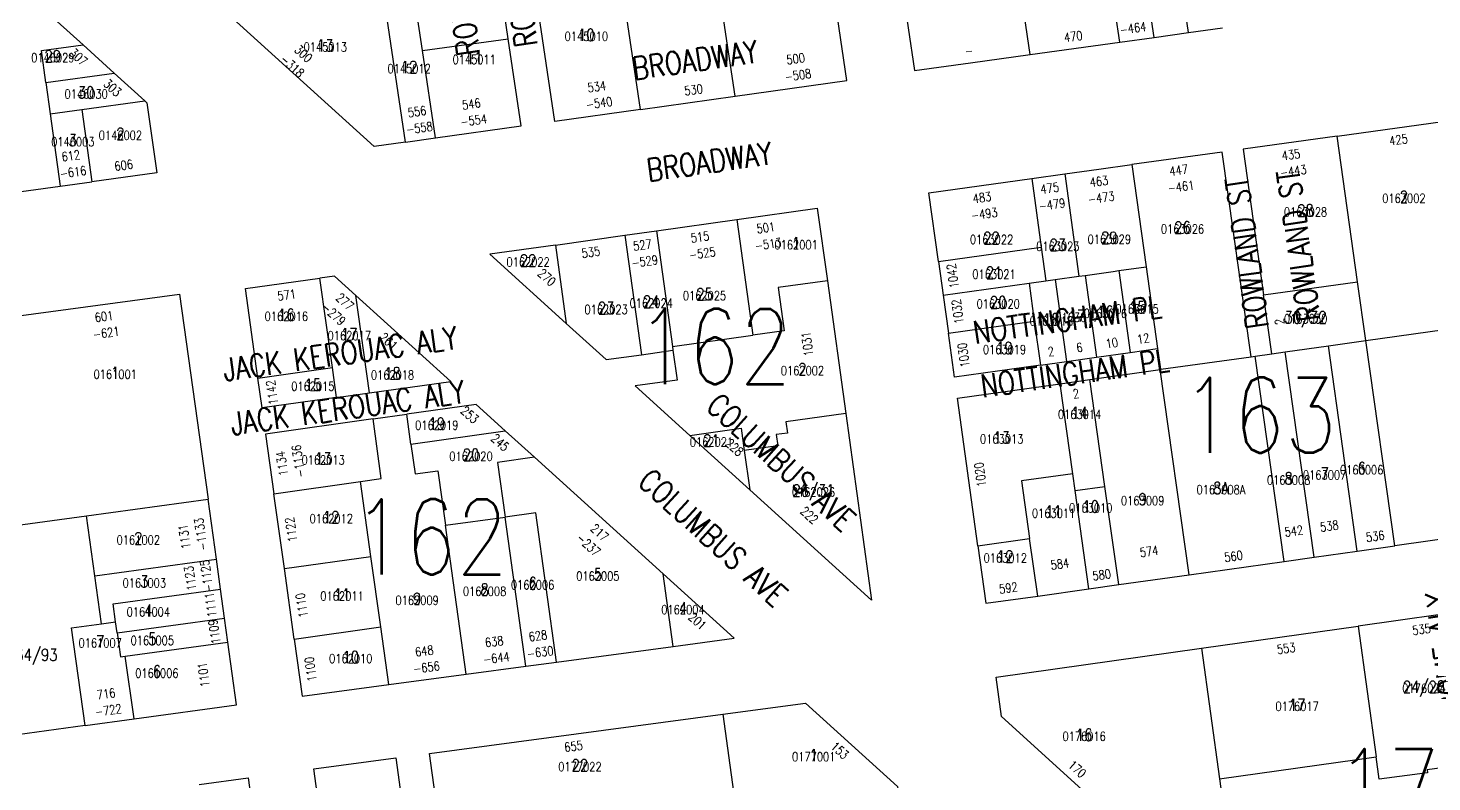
# Model space of a CAD drawing. Header units: feet. Extents: x 6006802 to 6013716, y 2117102 to 2120191.
# Drawn here: x 6010589 to 6011521, y 2118215 to 2118716 of the extents above; entities that cross this region are included whole.
import ezdxf
from ezdxf.enums import TextEntityAlignment as Align

# ---------------------------------------------------------------- set-up
doc = ezdxf.new("R2010")
doc.units = ezdxf.units.FT
doc.header["$LTSCALE"] = 100
doc.header["$MEASUREMENT"] = 0
for name, color, linetype in [('ADDRESS', 1, 'CONTINUOUS'), ('BLKLOT', 2, 'CONTINUOUS'), ('BLOCK_NUMBERS', 3, 'CONTINUOUS'), ('LOT_LINES', 4, 'CONTINUOUS'), ('LOT_NUMBERS', 7, 'CONTINUOUS'), ('ROW', 6, 'CONTINUOUS'), ('ST_NAME_IN_BLK', 7, 'CONTINUOUS'), ('ST_NAME_IN_ST', 6, 'CONTINUOUS')]:
    doc.layers.add(name, color=color, linetype=linetype)
doc.styles.add('ADDTXT', font='ROMANS.shx', dxfattribs={"width": 0.8, "height": 6})
doc.styles.add('BLKLOT', font='ROMANS.shx', dxfattribs={"width": 0.8, "height": 6})
doc.styles.add('BLOCK_NO', font='ROMANS.shx', dxfattribs={"width": 0.8, "height": 50})
doc.styles.add('LOT_NO', font='ROMANS.shx', dxfattribs={"width": 0.8, "height": 8})
doc.styles.add('SI', font='ROMANS.shx', dxfattribs={"width": 0.8, "height": 15})

msp = doc.modelspace()

# ---------------------------------------------------------------- linework, layer by layer
at = {"layer": 'LOT_LINES'}
for points in [[(6010839.23, 2118639.86), (6010818.85, 2118776.97)], [(6011253.97, 2118697.95), (6011242.57, 2118774.61)], [(6011358.96, 2118712.52), (6011350.14, 2118771.87)], [(6011313.4, 2118706.2), (6011304.87, 2118763.57)], [(6011336.18, 2118709.36), (6011327.66, 2118766.73)], [(6010995.23, 2118661.58), (6010981.55, 2118753.66)], [(6010850.42, 2118700.59), (6010844.54, 2118740.16)], [(6011057.97, 2118670.37), (6011048.56, 2118733.7)], [(6010850.42, 2118700.59), (6010907.38, 2118708.51)], [(6010600.29, 2118679.52), (6010597.38, 2118700.62), (6010625.02, 2118704.38)], [(6010859.04, 2118642.64), (6010850.42, 2118700.59)], [(6010600.29, 2118679.52), (6010645.63, 2118685.68)], [(6010600.29, 2118679.52), (6010603.15, 2118658.72)], [(6010603.15, 2118658.72), (6010624.16, 2118661.57)], [(6010624.16, 2118661.57), (6010665.95, 2118667.25)], [(6010624.16, 2118661.57), (6010630.78, 2118613.52)], [(6010603.15, 2118658.72), (6010609.77, 2118610.67)], [(6011471.32, 2118547.19), (6011457.73, 2118643.84)], [(6011321.52, 2118624.94), (6011330.92, 2118557.12)], [(6011254.96, 2118615.71), (6011261.27, 2118570.15)], [(6011276.85, 2118618.75), (6011286.26, 2118550.83)], [(6011059.12, 2118588.4), (6011069.77, 2118511.63)], [(6010984.85, 2118577.98), (6010995.84, 2118498.74)], [(6011005.73, 2118580.91), (6011016.37, 2118504.15)], [(6010938.7, 2118571.51), (6010945.92, 2118519.44)], [(6011193.03, 2118560.68), (6011261.27, 2118570.15)], [(6011261.27, 2118570.15), (6011264.38, 2118547.75)], [(6010790.61, 2118490.16), (6010782.33, 2118549.59)], [(6011264.38, 2118547.75), (6011270.62, 2118548.63)], [(6011270.62, 2118548.63), (6011286.26, 2118550.83)], [(6011270.62, 2118548.63), (6011278.16, 2118494.25)], [(6011286.26, 2118550.83), (6011290.42, 2118551.41)], [(6011290.42, 2118551.41), (6011309.04, 2118554.04), (6011312.8, 2118554.57)], [(6011290.42, 2118551.41), (6011297.96, 2118497.03)], [(6011312.8, 2118554.57), (6011330.92, 2118557.12)], [(6011312.8, 2118554.57), (6011320.34, 2118500.19)], [(6011330.92, 2118557.12), (6011330.94, 2118556.98), (6011338.46, 2118502.74)], [(6011119.26, 2118547.85), (6011086.68, 2118543.29), (6011090.66, 2118514.56), (6011069.77, 2118511.63)], [(6011196.15, 2118538.14), (6011253.19, 2118546.17)], [(6011253.19, 2118546.17), (6011264.38, 2118547.75)], [(6011253.19, 2118546.17), (6011256.68, 2118521.01)], [(6011408.92, 2118538.53), (6011471.32, 2118547.19)], [(6011476.83, 2118508.07), (6011471.32, 2118547.19)], [(6010815.16, 2118473.41), (6010806.15, 2118538.1)], [(6011199.64, 2118512.98), (6011256.68, 2118521.01)], [(6011256.68, 2118521.01), (6011260.73, 2118491.79)], [(6011476.83, 2118508.07), (6011612.99, 2118527.21)], [(6011016.37, 2118504.15), (6011069.77, 2118511.63)], [(6011016.37, 2118504.15), (6011016.72, 2118501.67)], [(6011423.25, 2118500.53), (6011451.97, 2118504.57)], [(6011451.97, 2118504.57), (6011476.83, 2118508.07)], [(6011471.11, 2118368.42), (6011451.97, 2118504.57)], [(6011495.97, 2118371.92), (6011476.83, 2118508.07)], [(6011340.65, 2118489.03), (6011400.58, 2118497.34)], [(6011422.49, 2118361.57), (6011403.35, 2118497.73)], [(6011414.44, 2118499.3), (6011423.25, 2118500.53)], [(6011442.4, 2118364.38), (6011423.25, 2118500.53)], [(6010741.1, 2118483.22), (6010790.61, 2118490.16)], [(6010793.37, 2118470.36), (6010790.61, 2118490.16)], [(6011359.42, 2118352.69), (6011340.27, 2118488.85)], [(6011282.23, 2118419.7), (6011273.83, 2118479.5)], [(6011303.61, 2118411.29), (6011293.63, 2118482.29)], [(6010809.23, 2118414.52), (6010823.09, 2118416.46), (6010817.57, 2118456.08)], [(6010842.71, 2118439.41), (6010839.95, 2118459.22)], [(6011131.48, 2118459.7), (6011091.77, 2118454.13), (6011092.8, 2118446.7), (6011085.37, 2118445.66), (6011086.4, 2118438.23), (6011064.12, 2118435.11)], [(6010842.71, 2118439.41), (6010905.41, 2118448.2)], [(6011027.92, 2118445.18), (6011062.06, 2118449.97), (6011064.12, 2118435.11)], [(6010842.71, 2118439.41), (6010845.47, 2118419.6), (6010860.63, 2118421.68), (6010865.65, 2118385.66)], [(6010924.72, 2118430.71), (6010900.24, 2118427.28), (6010905.29, 2118390.97)], [(6011064.12, 2118435.11), (6011067.73, 2118409.12)], [(6011282.23, 2118419.7), (6011248.17, 2118414.9), (6011253.54, 2118376.68)], [(6011283.81, 2118408.51), (6011282.23, 2118419.7)], [(6010751.79, 2118406.46), (6010809.23, 2118414.52)], [(6010816.15, 2118364.8), (6010809.23, 2118414.52)], [(6011283.81, 2118408.51), (6011303.61, 2118411.29)], [(6011292.97, 2118343.34), (6011283.81, 2118408.51)], [(6011312.78, 2118346.13), (6011303.61, 2118411.29)], [(6010627.27, 2118391.86), (6010708.03, 2118402.84)], [(6010572.06, 2118384.36), (6010627.27, 2118391.86)], [(6010632.85, 2118351.85), (6010627.27, 2118391.86)], [(6010865.65, 2118385.66), (6010905.29, 2118390.97)], [(6010939.41, 2118294.65), (6010925.61, 2118393.69), (6010905.29, 2118390.97)], [(6010919.09, 2118291.93), (6010905.29, 2118390.97)], [(6010879.45, 2118286.61), (6010865.65, 2118385.66)], [(6011219.21, 2118371.84), (6011253.54, 2118376.68)], [(6011258.91, 2118338.54), (6011253.54, 2118376.68)], [(6010632.85, 2118351.85), (6010713.58, 2118362.99)], [(6010758.72, 2118356.74), (6010816.15, 2118364.8)], [(6010822.67, 2118318.05), (6010816.15, 2118364.8)], [(6011016.92, 2118305.03), (6011010.2, 2118353.29)], [(6010637.26, 2118320.16), (6010632.85, 2118351.85)], [(6010646.67, 2118321.46), (6010645.02, 2118333.34), (6010716.34, 2118343.18)], [(6010626.49, 2118252.55), (6010617.45, 2118317.43), (6010637.26, 2118320.16)], [(6010637.26, 2118320.16), (6010646.67, 2118321.46)], [(6010647.71, 2118314.03), (6010646.67, 2118321.46)], [(6010647.71, 2118314.03), (6010719.03, 2118323.87)], [(6010765.23, 2118309.99), (6010822.67, 2118318.05)], [(6010828, 2118279.72), (6010822.67, 2118318.05)], [(6011471.74, 2118318.56), (6011483.62, 2118231.87)], [(6010647.71, 2118314.03), (6010649.91, 2118298.18), (6010653.08, 2118298.62)], [(6010653.08, 2118298.62), (6010721.24, 2118308.02)], [(6010658.88, 2118257.02), (6010653.08, 2118298.62)], [(6011367.76, 2118303.92), (6011379.64, 2118217.23)], [(6011049.76, 2118260.15), (6011068.62, 2118123.26)], [(6011379.64, 2118217.23), (6011483.62, 2118231.87)], [(6011543.36, 2118226.78), (6011517.63, 2118223.26), (6011517.87, 2118221.28), (6011485.67, 2118216.88), (6011483.62, 2118231.87)], [(6011379.64, 2118217.23), (6011386.43, 2118167.69)]]:
    msp.add_lwpolyline(points, dxfattribs=at)
at = {"layer": 'ROW'}
for points in [[(6010995.23, 2118661.58), (6010938.29, 2118653.59), (6010917.9, 2118790.75)], [(6011242.57, 2118774.61), (6011225.73, 2118772.28), (6011165.8, 2118763.97), (6011168.74, 2118744.18), (6011177.2, 2118687.3), (6011214.34, 2118692.46), (6011253.97, 2118697.95)], [(6010839.23, 2118639.86), (6010818.41, 2118636.95), (6010705.75, 2118739.15), (6010702.84, 2118760.84)], [(6010579.84, 2118745.37), (6010625.02, 2118704.38)], [(6010907.38, 2118708.51), (6010901.5, 2118748.08)], [(6011057.97, 2118670.37), (6011132.25, 2118680.79), (6011122.85, 2118744.03)], [(6010859.04, 2118642.64), (6010915.98, 2118650.63), (6010907.38, 2118708.51)], [(6011313.4, 2118706.2), (6011336.18, 2118709.36)], [(6011336.18, 2118709.36), (6011358.96, 2118712.52)], [(6011358.96, 2118712.52), (6011381.75, 2118715.68)], [(6010625.02, 2118704.38), (6010645.63, 2118685.68)], [(6011253.97, 2118697.95), (6011313.4, 2118706.2)], [(6010645.63, 2118685.68), (6010665.95, 2118667.25)], [(6010995.23, 2118661.58), (6011057.97, 2118670.37)], [(6010665.95, 2118667.25), (6010667.39, 2118665.94), (6010674.07, 2118619.41), (6010630.78, 2118613.52)], [(6011457.73, 2118643.84), (6011535.99, 2118654.69)], [(6010839.23, 2118639.86), (6010859.04, 2118642.64)], [(6011457.73, 2118643.84), (6011395.33, 2118635.18), (6011408.92, 2118538.53)], [(6011400.58, 2118497.34), (6011381.47, 2118633.26), (6011321.52, 2118624.94)], [(6011276.85, 2118618.75), (6011299.63, 2118621.91), (6011321.52, 2118624.94)], [(6010609.77, 2118610.67), (6010630.78, 2118613.52)], [(6011193.03, 2118560.68), (6011186.71, 2118606.24), (6011254.96, 2118615.71)], [(6011254.96, 2118615.71), (6011276.85, 2118618.75)], [(6010541.6, 2118601.41), (6010609.77, 2118610.67)], [(6011059.12, 2118588.4), (6011112.6, 2118595.9), (6011119.26, 2118547.85)], [(6011005.73, 2118580.91), (6011059.12, 2118588.4)], [(6010938.7, 2118571.51), (6010984.85, 2118577.98)], [(6010984.85, 2118577.98), (6011005.73, 2118580.91)], [(6010938.7, 2118571.51), (6010895.17, 2118565.41), (6010945.92, 2118519.44)], [(6011193.03, 2118560.68), (6011196.15, 2118538.14)], [(6010741.1, 2118483.22), (6010732.82, 2118542.65), (6010782.33, 2118549.59)], [(6010806.15, 2118538.1), (6010791.97, 2118550.94), (6010782.33, 2118549.59)], [(6010572.35, 2118523.17), (6010689.06, 2118539.02), (6010708.03, 2118402.84)], [(6011119.26, 2118547.85), (6011131.48, 2118459.7)], [(6010815.16, 2118473.41), (6010869.2, 2118480.99), (6010806.15, 2118538.1)], [(6011196.15, 2118538.14), (6011199.64, 2118512.98)], [(6011414.44, 2118499.3), (6011408.92, 2118538.53)], [(6011612.99, 2118527.21), (6011632.13, 2118391.09), (6011495.97, 2118371.92)], [(6010945.92, 2118519.44), (6010972.4, 2118495.46), (6010995.84, 2118498.74)], [(6011260.73, 2118491.79), (6011203.69, 2118483.76), (6011199.64, 2118512.98)], [(6011016.72, 2118501.67), (6011019.46, 2118481.86), (6010991.71, 2118477.97), (6011027.92, 2118445.18)], [(6010995.84, 2118498.74), (6011016.72, 2118501.67)], [(6011320.34, 2118500.19), (6011338.46, 2118502.74)], [(6011340.65, 2118489.03), (6011338.72, 2118502.77), (6011338.46, 2118502.74)], [(6011260.73, 2118491.79), (6011278.16, 2118494.25)], [(6011278.16, 2118494.25), (6011297.96, 2118497.03)], [(6011297.96, 2118497.03), (6011320.34, 2118500.19)], [(6011400.58, 2118497.34), (6011403.35, 2118497.73)], [(6011403.35, 2118497.73), (6011414.44, 2118499.3)], [(6010793.37, 2118470.36), (6010743.86, 2118463.41), (6010741.1, 2118483.22)], [(6011293.63, 2118482.29), (6011340.27, 2118488.85)], [(6011340.27, 2118488.85), (6011340.67, 2118488.91), (6011340.65, 2118489.03)], [(6011219.21, 2118371.84), (6011205.62, 2118469.89), (6011273.83, 2118479.5)], [(6011273.83, 2118479.5), (6011293.63, 2118482.29)], [(6010793.37, 2118470.36), (6010815.16, 2118473.41)], [(6010905.41, 2118448.2), (6010886.1, 2118465.69), (6010839.95, 2118459.22)], [(6010817.57, 2118456.08), (6010746.27, 2118446.08), (6010751.79, 2118406.46)], [(6010817.57, 2118456.08), (6010839.95, 2118459.22)], [(6011131.48, 2118459.7), (6011148.66, 2118335.82), (6011067.73, 2118409.12)], [(6010924.72, 2118430.71), (6010905.41, 2118448.2)], [(6011067.73, 2118409.12), (6011027.92, 2118445.18)], [(6011010.2, 2118353.29), (6010924.72, 2118430.71)], [(6010713.58, 2118362.99), (6010708.03, 2118402.84)], [(6010758.72, 2118356.74), (6010751.79, 2118406.46)], [(6011219.21, 2118371.84), (6011224.5, 2118333.7), (6011258.91, 2118338.54)], [(6011471.11, 2118368.42), (6011495.97, 2118371.92)], [(6010716.34, 2118343.18), (6010713.58, 2118362.99)], [(6011422.49, 2118361.57), (6011442.4, 2118364.38)], [(6011442.4, 2118364.38), (6011471.11, 2118368.42)], [(6010765.23, 2118309.99), (6010758.72, 2118356.74)], [(6011016.92, 2118305.03), (6011057.48, 2118310.47), (6011010.2, 2118353.29)], [(6011312.78, 2118346.13), (6011359.42, 2118352.69)], [(6011359.42, 2118352.69), (6011422.49, 2118361.57)], [(6010719.03, 2118323.87), (6010716.34, 2118343.18)], [(6011258.91, 2118338.54), (6011292.97, 2118343.34)], [(6011292.97, 2118343.34), (6011312.78, 2118346.13)], [(6010626.49, 2118252.55), (6010523.55, 2118238.35), (6010509.84, 2118333.93), (6010506.52, 2118333.49)], [(6011562.17, 2118262.62), (6011552.93, 2118329.99), (6011471.74, 2118318.56)], [(6010721.24, 2118308.02), (6010719.03, 2118323.87)], [(6011367.76, 2118303.92), (6011471.74, 2118318.56)], [(6010658.88, 2118257.02), (6010727.03, 2118266.42), (6010721.24, 2118308.02)], [(6010765.23, 2118309.99), (6010770.52, 2118272.02), (6010828, 2118279.72)], [(6010939.41, 2118294.65), (6011016.92, 2118305.03)], [(6011341.74, 2118161.4), (6011234.9, 2118258.55), (6011231.28, 2118284.7), (6011367.76, 2118303.92)], [(6010879.45, 2118286.61), (6010919.09, 2118291.93)], [(6010919.09, 2118291.93), (6010939.41, 2118294.65)], [(6010828, 2118279.72), (6010879.45, 2118286.61)], [(6010873.86, 2118097.88), (6010855.1, 2118234.07), (6011049.76, 2118260.15)], [(6011049.76, 2118260.15), (6011104.77, 2118267.52), (6011165.77, 2118212.21), (6011176.06, 2118137.82)], [(6010626.49, 2118252.55), (6010658.88, 2118257.02)], [(6010786.29, 2118165.65), (6010778.28, 2118223.77), (6010832.8, 2118231.08), (6010840.79, 2118173.03)], [(6010702.05, 2118213.43), (6010734.74, 2118217.94), (6010744.91, 2118144.13)]]:
    msp.add_lwpolyline(points, dxfattribs=at)

# ---------------------------------------------------------------- texts
at = {"layer": 'ADDRESS', "style": 'ADDTXT', "width": 0.8}
for s, rotation, p in [('-464', 7.89772, (6011322.62, 2118712.53)), ('470', 7.89772, (6011282.91, 2118707.02)), ('307', 317.78558, (6010619.97, 2118694.1)), ('300', 317.78558, (6010769.36, 2118696.3)), ('500', 7.98111, (6011098.62, 2118692.23)), ('-', 7.89772, (6011213.66, 2118697.41)), ('-318', 317.78558, (6010761.97, 2118688.15)), ('-508', 7.98111, (6011100.15, 2118681.33)), ('303', 317.78558, (6010642.56, 2118673.62)), ('534', 7.98111, (6010966.57, 2118673.71)), ('-540', 7.98111, (6010968.1, 2118662.82)), ('530', 7.98111, (6011030.8, 2118671.61)), ('556', 7.98111, (6010847.23, 2118657.14)), ('546', 7.98111, (6010883.29, 2118662.2)), ('-558', 7.98111, (6010848.76, 2118646.25)), ('-554', 7.98111, (6010884.82, 2118651.31)), ('425', 7.89772, (6011498.91, 2118638.44)), ('612', 7.73601, (6010617.32, 2118627.84)), ('435', 7.89772, (6011427.53, 2118628.54)), ('-616', 7.73601, (6010618.8, 2118616.94)), ('606', 7.73601, (6010652.42, 2118621.51)), ('447', 7.89772, (6011352.95, 2118618.2)), ('-443', 7.89772, (6011429.04, 2118617.65)), ('463', 7.89772, (6011300, 2118610.85)), ('-461', 7.89772, (6011354.46, 2118607.3)), ('483', 7.89772, (6011222.36, 2118600.08)), ('475', 7.89772, (6011267.34, 2118606.32)), ('-473', 7.89772, (6011301.51, 2118599.96)), ('-493', 7.89772, (6011223.87, 2118589.19)), ('-479', 7.89772, (6011268.85, 2118595.43)), ('501', 7.98111, (6011078.82, 2118580.05)), ('515', 7.98111, (6011035.14, 2118573.93)), ('-513', 7.98111, (6011080.34, 2118569.16)), ('535', 7.98111, (6010962.64, 2118563.76)), ('527', 7.98111, (6010996.86, 2118568.56)), ('-525', 7.98111, (6011036.66, 2118563.03)), ('-529', 7.98111, (6010998.39, 2118557.67)), ('1042', 97.89411, (6011205.42, 2118551.43)), ('270', 317.83288, (6010930.95, 2118547.84)), ('571', 7.98111, (6010760.63, 2118535.44)), ('277', 317.83288, (6010796.89, 2118531.65)), ('-279', 317.83288, (6010789.5, 2118523.49)), ('1032', 97.89411, (6011208.69, 2118527.78)), ('601', 7.73601, (6010639.31, 2118521.16)), ('2', 98.00363, (6011422.49, 2118521.02)), ('-621', 7.73601, (6010640.79, 2118510.26)), ('261', 317.83288, (6010825.88, 2118505.39)), ('1031', 97.89411, (6011108.87, 2118506.26)), ('12', 8.01421, (6011329.39, 2118506.51)), ('1030', 97.89411, (6011212.71, 2118498.85)), ('2', 8.01421, (6011268.12, 2118497.88)), ('6', 8.01421, (6011287.07, 2118500.55)), ('10', 8.01421, (6011308.56, 2118503.58)), ('1142', 97.93066, (6010753.47, 2118474.12)), ('2', 8.01421, (6011284.77, 2118469.93)), ('253', 317.83288, (6010879.76, 2118456.58)), ('245', 317.83288, (6010900.02, 2118438.24)), ('-1136', 97.93066, (6010770.94, 2118428.43)), ('228', 317.83288, (6011055.58, 2118434.96)), ('1134', 97.93066, (6010760.05, 2118426.91)), ('1020', 97.89411, (6011223.71, 2118419.5)), ('-1133', 97.93066, (6010706.18, 2118379.91)), ('1122', 97.93066, (6010766.15, 2118383.09)), ('222', 317.83288, (6011105.3, 2118389.94)), ('1131', 97.93066, (6010695.28, 2118378.39)), ('217', 317.83288, (6010966.01, 2118378.47)), ('542', 8.01421, (6011429.42, 2118378.71)), ('538', 8.01421, (6011452.98, 2118382.02)), ('536', 8.01421, (6011483.45, 2118375.21)), ('-237', 317.83288, (6010958.62, 2118370.32)), ('574', 8.01421, (6011333.27, 2118365.17)), ('-1125', 97.93066, (6010710.04, 2118352.21)), ('584', 8.01421, (6011274.07, 2118356.83)), ('560', 8.01421, (6011389.38, 2118361.96)), ('1123', 97.93066, (6010699.14, 2118350.69)), ('580', 8.01421, (6011301.81, 2118349.63)), ('592', 8.01421, (6011239.88, 2118340.91)), ('1111', 97.93066, (6010712.69, 2118333.15)), ('1110', 97.93066, (6010773.16, 2118332.77)), ('201', 317.83288, (6011030.99, 2118319.62)), ('1109', 97.93066, (6010715.18, 2118315.27)), ('628', 7.63061, (6010927.48, 2118309.19)), ('535', 8.01421, (6011514.17, 2118313.42)), ('638', 7.63061, (6010898.43, 2118305.3)), ('553', 8.01421, (6011424.3, 2118300.77)), ('1100', 97.93066, (6010779.07, 2118290.37)), ('648', 7.63061, (6010852.01, 2118299.08)), ('-644', 7.63061, (6010899.89, 2118294.4)), ('-630', 7.63061, (6010928.94, 2118298.29)), ('1101', 97.93066, (6010708.05, 2118286.71)), ('-656', 7.63061, (6010853.47, 2118288.18)), ('716', 7.85322, (6010640.73, 2118270.67)), ('-722', 7.85322, (6010642.23, 2118259.77)), ('655', 7.63061, (6010951.09, 2118235.83)), ('153', 317.80046, (6011125.54, 2118233.84)), ('170', 317.72036, (6011283.11, 2118221.47))]:
    msp.add_text(s, height=6, rotation=rotation, dxfattribs=at).set_placement(p, align=Align.CENTER)
at = {"layer": 'BLKLOT', "style": 'BLKLOT', "width": 0.8}
for s, p in [('0145010', (6010959.22, 2118707.02)), ('0146029', (6010604.95, 2118692.84)), ('0145013', (6010785.85, 2118700)), ('0145011', (6010884.74, 2118691.69)), ('0145012', (6010841.57, 2118685.63)), ('0146030', (6010627.07, 2118668.76)), ('0146003', (6010618.22, 2118637.05)), ('0146002', (6010649.83, 2118641.34)), ('0163002', (6011502.1, 2118599.51)), ('0163028', (6011436.75, 2118590.45)), ('0163022', (6011228.3, 2118572.21)), ('0163029', (6011306.5, 2118572.38)), ('0163026', (6011355.06, 2118579.12)), ('0162001', (6011098.51, 2118568.68)), ('0163023', (6011272.29, 2118567.63)), ('0162022', (6010920.55, 2118557.26)), ('0163021', (6011229.95, 2118549.2)), ('0162025', (6011037.66, 2118534.9)), ('0162023', (6010972.34, 2118525.74)), ('0162024', (6011002.29, 2118529.94)), ('0163020', (6011232.69, 2118529.48)), ('0163015', (6011324.91, 2118526.07)), ('0162016', (6010760, 2118521.21)), ('0163018', (6011267.94, 2118518.05)), ('0163017', (6011285.06, 2118520.46)), ('0163016', (6011303.85, 2118523.11)), ('0163030', (6011436.84, 2118519.55)), ('0162017', (6010801.79, 2118508.32)), ('0163019', (6011236.89, 2118499.17)), ('0161001', (6010646.41, 2118482.77)), ('0162018', (6010830.52, 2118482.29)), ('0162002', (6011102.71, 2118485.16)), ('0162015', (6010777.61, 2118474.8)), ('0162019', (6010859.9, 2118448.94)), ('0163014', (6011286.75, 2118456.07)), ('0163013', (6011235.03, 2118439.79)), ('0162021', (6011042.28, 2118437.76)), ('0162013', (6010784.44, 2118425.79)), ('0162020', (6010882.67, 2118428.32)), ('0163008', (6011425.55, 2118412.5)), ('0163007', (6011449.46, 2118415.86)), ('0163006', (6011474.06, 2118419.33)), ('0162026', (6011110.05, 2118404.51)), ('0163008A', (6011380.59, 2118406.17)), ('0163010', (6011294.15, 2118394)), ('0163009', (6011328.63, 2118398.85)), ('0162012', (6010789.85, 2118386.91)), ('0163011', (6011269.5, 2118390.53)), ('0161002', (6010661.73, 2118372.79)), ('0163012', (6011237.4, 2118360.76)), ('0162005', (6010966.86, 2118348.77)), ('0161003', (6010665.71, 2118344.24)), ('0162008', (6010891.67, 2118338.7)), ('0162006', (6010923.55, 2118342.97)), ('0162011', (6010797.01, 2118335.49)), ('0162009', (6010846.85, 2118332.69)), ('0161004', (6010668.39, 2118325.01)), ('0162004', (6011023.4, 2118326.49)), ('0161007', (6010636.37, 2118304.39)), ('0161005', (6010671.03, 2118306.03)), ('0162010', (6010802.79, 2118294.05)), ('0161006', (6010674.05, 2118284.35)), ('0176024', (6011515.44, 2118274.22)), ('0176017', (6011431.18, 2118262.36)), ('0176016', (6011289.77, 2118242.45)), ('0177001', (6011110.22, 2118228.83)), ('0177022', (6010954.98, 2118222.22))]:
    msp.add_text(s, height=6, dxfattribs=at).set_placement(p, align=Align.CENTER)
at = {"layer": 'BLOCK_NUMBERS', "style": 'BLOCK_NO', "width": 0.8}
for s, p in [('162', (6011043.82, 2118479.14)), ('163', (6011405.91, 2118433.57)), ('162', (6010855.74, 2118352.77)), ('176', (6011508.59, 2118187.05))]:
    msp.add_text(s, height=50, dxfattribs=at).set_placement(p, align=Align.CENTER)
at = {"layer": 'LOT_NUMBERS', "style": 'LOT_NO', "width": 0.8}
for s, p in [('13', (6010785.85, 2118700)), ('10', (6010959.22, 2118707.02)), ('29', (6010604.95, 2118692.84)), ('11', (6010884.74, 2118691.69)), ('12', (6010841.57, 2118685.63)), ('30', (6010627.07, 2118668.76)), ('3', (6010618.22, 2118637.05)), ('2', (6010649.83, 2118641.34)), ('2', (6011502.1, 2118599.51)), ('28', (6011436.75, 2118590.45)), ('26', (6011355.06, 2118579.12)), ('1', (6011098.51, 2118568.68)), ('22', (6011228.3, 2118572.21)), ('29', (6011306.5, 2118572.38)), ('23', (6011272.29, 2118567.63)), ('22', (6010920.55, 2118557.26)), ('21', (6011229.95, 2118549.2)), ('25', (6011037.66, 2118534.9)), ('23', (6010972.34, 2118525.74)), ('24', (6011002.29, 2118529.94)), ('20', (6011232.69, 2118529.48)), ('16', (6011303.85, 2118523.11)), ('15', (6011324.91, 2118526.07)), ('16', (6010760, 2118521.21)), ('18', (6011267.94, 2118518.05)), ('17', (6011285.06, 2118520.46)), ('30/32', (6011436.84, 2118519.55)), ('17', (6010801.79, 2118508.32)), ('19', (6011236.89, 2118499.17)), ('2', (6011102.71, 2118485.16)), ('1', (6010646.41, 2118482.77)), ('18', (6010830.52, 2118482.29)), ('15', (6010777.61, 2118474.8)), ('19', (6010859.9, 2118448.94)), ('14', (6011286.75, 2118456.07)), ('21', (6011042.28, 2118437.76)), ('13', (6011235.03, 2118439.79)), ('20', (6010882.67, 2118428.32)), ('13', (6010784.44, 2118425.79)), ('6', (6011474.06, 2118419.33)), ('8', (6011425.55, 2118412.5)), ('7', (6011449.46, 2118415.86)), ('26/31', (6011110.05, 2118404.51)), ('8A', (6011380.59, 2118406.17)), ('10', (6011294.15, 2118394)), ('9', (6011328.63, 2118398.85)), ('12', (6010789.85, 2118386.91)), ('11', (6011269.5, 2118390.53)), ('2', (6010661.73, 2118372.79)), ('12', (6011237.4, 2118360.76)), ('5', (6010966.86, 2118348.77)), ('3', (6010665.71, 2118344.24)), ('11', (6010797.01, 2118335.49)), ('8', (6010891.67, 2118338.7)), ('6', (6010923.55, 2118342.97)), ('9', (6010846.85, 2118332.69)), ('4', (6011023.4, 2118326.49)), ('4', (6010668.39, 2118325.01)), ('7', (6010636.37, 2118304.39)), ('5', (6010671.03, 2118306.03)), ('41/62 & 64/93', (6010572.15, 2118295.53)), ('10', (6010802.79, 2118294.05)), ('6', (6010674.05, 2118284.35)), ('24/28', (6011515.44, 2118274.22)), ('17', (6011431.18, 2118262.36)), ('16', (6011289.77, 2118242.45)), ('1', (6011110.22, 2118228.83)), ('22', (6010954.98, 2118222.22))]:
    msp.add_text(s, height=8, dxfattribs=at).set_placement(p, align=Align.CENTER)
at = {"layer": 'ST_NAME_IN_BLK', "style": 'SI', "width": 0.8}
for s, rotation, p in [('ROMOLO PL', 98.45326, (6010881.77, 2118744.79)), ('BROADWAY', 7.98111, (6011032.49, 2118686.99)), ('ROWLAND ST', 98.00363, (6011439.54, 2118572.11)), ('NOTTINGHAM PL', 8.01421, (6011279.69, 2118514.68)), ('JACK KEROUAC ALY', 7.98111, (6010796.75, 2118492.01)), ('COLUMBUS AVE', 317.83288, (6011083.61, 2118421.72)), ('JEROME ALY', 97.80532, (6011537.74, 2118293.59))]:
    msp.add_text(s, height=15, rotation=rotation, dxfattribs=at).set_placement(p, align=Align.CENTER)
at = {"layer": 'ST_NAME_IN_ST', "style": 'SI', "width": 0.8}
for s, rotation, p in [('ROMOLO PL', 98.45326, (6010920.1, 2118750.48)), ('BROADWAY', 7.98111, (6011041.96, 2118619.49)), ('ROWLAND ST', 98.00363, (6011405.38, 2118567.31)), ('NOTTINGHAM PL', 8.01421, (6011284.69, 2118479.14)), ('JACK KEROUAC ALY', 7.98111, (6010801.79, 2118456.11)), ('COLUMBUS AVE', 317.83288, (6011038.3, 2118371.69))]:
    msp.add_text(s, height=15, rotation=rotation, dxfattribs=at).set_placement(p, align=Align.CENTER)

doc.saveas('drawing.dxf')
